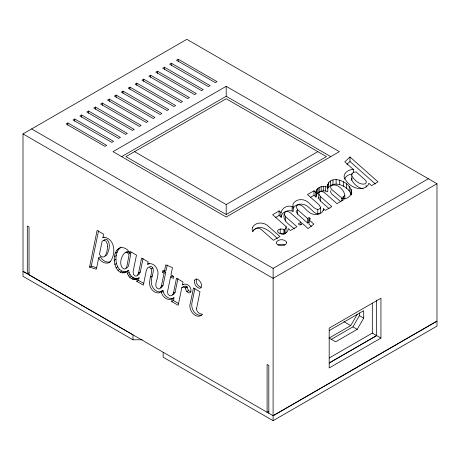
<?xml version="1.0" encoding="UTF-8"?>
<svg xmlns="http://www.w3.org/2000/svg" width="460" height="460" viewBox="0 0 460 460"><rect width="100%" height="100%" fill="white"/><g stroke="black" fill="none" stroke-linecap="round" stroke-linejoin="round"><path stroke-width="0.69" d="M29.17 272.751L27.307 273.827L27.307 226.032L29.037 227.033L29.037 274.827L273.136 415.742L436.988 321.155L436.988 183.741L186.852 39.318L23 133.917L23.017 276.305L132.969 339.785L142.312 339.785M268.824 413.252L268.824 365.464L267.099 364.469L267.099 412.258L268.864 411.24M163.15 352.233L163.15 357.213L273.096 420.681L273.136 268.375L428.363 178.756M351.808 175.76L351.831 173.892L353.343 172.316L356.097 171.919L366.068 180.763L366.246 182.58L365.188 183.845C359.754 185.443 354.327 180.107 351.808 175.76L351.808 180.245C354.027 184.517 358.426 187.91 363.17 188.824M351.808 180.245L351.831 178.371M314.007 190.796L314.007 195.276L315.997 197.041L315.997 192.562L314.007 190.796L307.504 194.551L318.929 204.689L320.459 207.207L320.384 208.282C316.233 212.163 311.673 204.792 308.493 202.653C304.359 198.34 295.602 198.45 292.962 204.257L293.284 211.473C288.794 209.283 281.393 211.646 281.215 217.264L279.134 215.412L279.134 210.933L272.625 214.688L286.172 226.688L285.873 232.777L284.602 234.059L284.602 229.574L285.873 228.298L286.172 226.688M315.997 192.562C316.037 187.001 323.512 184.995 327.773 187.335L327.773 191.814C323.512 189.48 316.037 191.481 315.997 197.041M341.538 198.208L343.459 199.876L336.95 203.636L324.254 192.383L321.661 191.371L319.786 191.889L318.906 192.797L318.797 193.919L320.384 196.466L331.809 206.603L325.3 210.358L323.449 208.731C322.966 215.475 312.823 216.045 308.781 211.962C305.175 209.789 301.047 201.71 296.384 206.04L296.205 207.086L297.574 209.633L307.544 218.523L307.544 223.002L309.045 222.14L309.045 217.655L307.544 218.523M190.9 291.91L188.485 290.605L186.84 286.476L185.098 286.017L181.827 287.558L178.21 305.291L171.701 301.53L173.426 300.535L173.989 297.804C169.038 300.46 163.288 295.234 162.938 290.248L159.011 292.888C152.662 293.509 148.189 285.982 149.856 280.243C150.115 276.425 154.221 268.789 148.781 267.133L147.815 267.605L146.401 270.187L143.336 285.154L136.827 281.393L138.552 280.399L139.087 277.8C134.251 280.542 128.777 275.068 128.673 270.21C115.84 281.135 108.87 254.069 119.301 248.084C123.28 246.41 128.766 249.153 129.484 253.466L131.209 252.471M126.966 271.48C114.695 273.792 112.631 252.712 121.026 247.089M327.474 187.68C327.635 171.919 353.763 182.056 351.618 194.195M329.216 208.777L320.384 200.945L318.797 198.398L318.906 197.277M281.215 217.264C278.858 209.743 286.476 203.832 293.284 206.988M296.384 210.525L296.205 211.565L297.574 214.113L307.544 223.002M196.38 279.157C195.46 282.469 197.76 286.407 201.077 287.27M181.827 287.558L183.373 287.011L185.115 287.471L186.242 290.668L187.737 292.422L189.175 292.911L190.198 292.623L190.808 291.761C192.119 287.155 186.789 282.089 182.424 284.872L182.999 281.968L176.49 278.214L173.426 293.175L172.742 294.63L171.793 295.544L170.631 295.832L169.343 295.429L167.952 294.21L167.543 291.628L170.579 276.885L172.304 275.891L173.386 276.517M164.07 273.131L162.57 272.262L164.295 271.268L165.795 272.136L164.07 273.131L161.356 286.212L159.839 288.667L158.844 289.035C152.76 287.166 157.694 279.548 157.774 275.339C159.286 269.796 153.726 261.297 147.637 264.253L148.12 261.832L141.617 258.077L138.546 273.039L137.137 275.689L136.114 276.155L134.889 275.845L133.498 274.482L133.078 271.728L136.476 255.11L129.967 251.35L129.484 253.466M162.57 272.262L162.943 270.394L164.421 271.245L166.146 270.25L167.244 265.115M98.71 257.836L96.37 269.198L89.556 267.145L97.1 230.437L103.609 234.197L102.879 237.699L105.15 237.406C115.788 240.045 115.937 255.978 109.342 262.625C105.282 264.339 100.481 261.613 98.71 257.836L100.435 256.841C102.114 260.394 106.582 263.189 110.48 261.757M89.556 267.145L91.281 266.15L98.538 230.828M137.839 275.161L138.862 274.695L140.271 272.044L143.06 258.439M171.701 301.53L172.264 298.799L173.989 297.804M172.356 294.837L173.518 294.549L175.151 292.18L177.934 278.576M194.919 288.38L192.136 301.984C190.371 307.947 194.511 315.876 201.302 315.301M136.827 281.393L137.362 278.794L139.087 277.8M160.569 288.04L161.558 287.672L163.081 285.211L165.795 272.136M164.421 271.245L165.79 264.828L172.477 267.639L170.93 274.999L173.644 276.569L173.293 278.455L170.579 276.885M149.54 266.604L150.506 266.133C155.946 267.795 151.84 275.425 151.581 279.249C149.914 284.987 154.387 292.514 160.736 291.893L162.938 290.248M294.337 228.913C289.673 224.641 281.451 220.564 284.602 212.853L285.597 211.939L287.351 211.347L289.788 212.284L301.035 222.278L301.035 224.842M330.97 190.515L330.642 191.573L330.941 192.838L332.034 194.218L340.647 201.589M344.551 179.147C345.569 176.002 349.243 174.282 352.372 173.983M351.618 192.274C351.084 196.558 345.96 199.933 341.872 198.398L341.872 200.962M327.629 188.623C333.46 179.308 348.714 185.966 351.25 194.982M293.227 208.259C296.131 202.883 304.474 202.975 308.493 207.132C311.673 209.271 316.233 216.643 320.384 212.761L320.459 207.207M252.689 231.662C259.641 221.105 272.13 232.904 277.351 238.723M329.159 338.042L350.716 325.594L357.184 314.393M331.367 339.319L352.923 326.87L359.392 315.669L359.392 312.955M329.015 337.962L335.668 341.803L357.23 329.354L363.699 318.153L363.699 310.684L329.205 330.602M343.637 196.794L344.816 195.402C344.419 189.957 336.335 182.068 330.97 186.035L330.642 187.088L330.941 188.358L332.034 189.738L340.647 197.104A2.432 1.403 0 0 0 343.631 196.794L343.637 198.714M353.475 169.567C349.318 169.211 344.557 172.005 344.011 176.381C346.466 185.414 360.341 193.252 367.942 185.357L368.828 183.247L371.496 185.627L378.005 181.867L349.985 156.981L344.804 161.862L353.475 169.567L353.475 172.764M346.874 164.392L349.985 161.466L349.985 156.981M125.735 272.251L128.673 270.21M103.834 240.333L105.323 239.269L106.944 239.556C111.044 243.461 109.135 250.827 106.634 255.185L105.001 256.099M125.58 252.419L127.138 251.419L128.938 251.746L127.213 252.741L125.413 252.413C120.894 255.484 118.111 266.426 124.223 269.089L125.304 268.847L126.253 267.956L126.902 266.317L128.972 255.173A2.432 1.403 60 0 0 127.213 252.741M67.844 122.964L66.119 123.959L104.926 146.366L106.651 145.371L67.844 122.964L67.844 125.097M74.744 118.985L73.019 119.979L111.826 142.381L113.551 141.387L74.744 118.985L74.744 121.118M81.638 115L79.913 115.995L118.72 138.397L120.445 137.402L81.638 115L81.638 117.133M88.538 111.015L86.813 112.01L125.62 134.418L127.345 133.423L88.538 111.015L88.538 113.148M95.438 107.03L93.713 108.031L132.52 130.433L134.245 129.438L95.438 107.03L95.438 109.169M102.338 103.051L100.613 104.046L139.42 126.448L141.145 125.453L102.338 103.051L102.338 105.185M109.238 99.067L107.513 100.061L146.32 122.469L148.045 121.469L109.238 99.067L109.238 101.2M116.138 95.082L114.413 96.077L153.214 118.484L154.939 117.49L116.138 95.082L116.138 97.215M123.033 91.103L121.308 92.098L160.114 114.5L161.839 113.505L123.033 91.103L123.033 93.236M129.933 87.118L128.208 88.113L167.014 110.521L168.739 109.52L129.933 87.118L129.933 89.251M136.833 83.133L135.108 84.128L173.914 106.536L175.639 105.541L136.833 83.133L136.833 85.267M143.733 79.154L142.008 80.149L180.814 102.551L182.539 101.556L143.733 79.154L143.733 81.288M150.633 75.17L148.908 76.165L187.714 98.566L189.439 97.572L150.633 75.17L150.633 77.303M157.527 71.185L155.802 72.18L194.609 94.587L196.334 93.593L157.527 71.185L157.527 73.318M164.427 67.2L162.702 68.201L201.509 90.603L203.234 89.608L164.427 67.2L164.427 69.333M171.327 63.221L169.602 64.216L208.409 86.618L210.134 85.623L171.327 63.221L171.327 65.354M178.227 59.236L176.502 60.231L215.309 82.639L217.034 81.638L178.227 59.236L178.227 61.37M226.193 86.307L113.01 151.656L226.193 217.005L339.382 151.656L226.193 86.307L226.193 96.266L121.635 156.636M102.879 237.699L104.029 237.038M117.053 250.096L118.778 249.101M115.454 253.086L117.179 252.086M114.505 256.611L116.23 255.616M114.195 260.256L115.92 259.256M114.701 264.471L116.426 263.476M116.046 267.846L117.771 266.852M134.567 151.656L226.193 204.556L317.82 151.656M117.967 270.382L119.692 269.382M120.215 272.113L121.94 271.118M122.435 272.97L124.16 271.975M124.257 272.924L125.977 271.929M226.193 214.515L326.445 156.636L226.193 98.756L125.942 156.636L226.193 214.515L226.193 204.556M137.362 278.794C133.411 281.198 128.576 277.438 127.414 273.556L129.139 272.561M147.637 264.253L149.362 263.258M128.323 275.58L130.048 274.585M129.657 277.259L131.382 276.264M138.546 273.039L140.271 272.044M131.382 278.553L133.107 277.558M132.704 279.191L134.429 278.196M151.156 268.789L152.881 267.789M134.228 279.588L135.953 278.593M135.855 279.513L137.58 278.513M150.546 277.012L152.271 276.017M275.586 217.459L279.134 215.412M310.46 197.328L314.007 195.276M161.356 286.212L163.081 285.211M172.264 298.799C167.71 301.3 162.449 296.907 161.38 292.462L163.105 291.467M182.424 284.872L183.574 284.205M173.426 293.175L175.151 292.18M185.115 287.471L186.84 286.476M185.587 288L187.312 287.005M301.035 222.278L298.327 223.847L299.782 225.095L302.496 223.525L308.096 228.545L313.875 224.164L308.999 219.771L310.477 218.92L309.045 217.655M186.76 291.605L188.485 290.605M436.988 183.741L273.131 278.334L23 133.917M329.205 357.983L372.318 333.092L372.318 303.215M329.205 362.963L376.631 335.581M329.239 363.009L376.671 335.622L376.631 300.018M380.937 338.083L329.193 367.96L329.193 328.129L380.937 298.252L380.937 338.083L372.318 333.092M273.102 415.696L436.971 321.12L437 326.111L273.096 420.681M277.92 245.025L281.486 244.151L285.045 245.013M284.602 229.574L281.273 228.953L279.002 229.373L277.863 230.374L277.598 231.403L278.041 232.357C281.37 235.802 288.431 233.714 288.202 228.545L290.427 230.494L296.936 226.734L285.51 216.597L284.274 214.003M125.948 268.094L127.029 267.846L127.978 266.955L128.627 265.322L130.697 254.179A2.432 1.403 60 0 0 130.404 253.345M91.281 266.15L96.732 267.789M226.193 96.266L330.757 156.636M359.392 315.669L363.699 318.153M31.625 128.938L273.136 268.375M343.942 321.684L350.716 325.594M352.923 326.87L357.23 329.354M138.552 280.399L143.876 283.475M173.426 300.535L178.75 303.611M27.307 273.827L23.017 271.331L132.969 334.805L132.969 339.785M349.985 161.466L375.36 184M279.134 210.933L281.215 212.784M311.437 226.446L308.999 224.25L308.999 219.771M126.948 271.204L127.414 273.556M327.474 185.759L327.773 187.335M161.213 291.249L161.38 292.462M366.068 185.242L366.246 187.065M351.003 189.319L351.003 193.798M349.215 186.438L349.215 190.923M346.633 183.856L346.633 188.335M344.816 195.402L344.816 199.243M343.637 181.769L343.637 186.248M339.727 180.096L339.727 184.581M336.133 179.578L336.133 184.058M332.982 179.969L332.982 184.454M330.355 181.056L330.355 185.535M328.503 182.545L328.503 187.024M327.629 184.144L327.629 187.341M325.507 186.564L325.507 191.044M323.449 208.731L323.449 210.651M323.294 186.34L323.294 190.82M321.178 186.656L321.178 191.136M320.384 196.466L320.384 200.945M319.194 187.496L319.194 191.981M318.797 193.919L318.797 198.398M317.981 188.324L317.981 192.809M317.762 209.507L317.762 213.992M316.877 189.445L316.877 193.93M316.129 190.9L316.129 195.379M297.574 209.633L297.574 214.113M292.146 206.523L292.146 211.008M285.51 216.597L285.51 221.082M283.912 229.724L283.912 234.203L280.203 233.415L280.203 228.936M196.598 308.401C196.19 311.799 199.485 314.214 202.624 314.226C196.27 320.792 187.519 309.833 190.411 302.985L193.476 288.017L199.985 291.772L196.598 308.401M107.49 246.192C107.352 249.636 107.013 253.322 104.909 256.18L103.276 257.094L101.16 256.577L99.44 254.386L102.108 241.327L103.598 240.264L105.926 241.074L107.249 243.685L107.49 246.192M252.408 227.683L252.166 229.557L252.678 231.363C254.328 228.35 258.744 226.889 261.332 229.563L273.441 240.298L279.95 236.543L268.525 226.406C264.241 221.898 255.306 221.519 252.408 227.683M194.655 280.151C193.735 283.469 196.035 287.402 199.352 288.265L200.502 288.063L201.284 287.212A5.048 2.915 60 0 0 200.502 282.204A5.048 2.915 60 0 0 196.552 279.019L195.414 279.266L194.655 280.151M286.557 242.598L286.206 243.708A5.048 2.915 0 0 1 281.474 245.536A5.048 2.915 0 0 1 276.742 243.708L276.397 242.604L276.793 241.511C279.203 239.068 283.762 239.045 286.172 241.5L286.557 242.598"/></g></svg>
